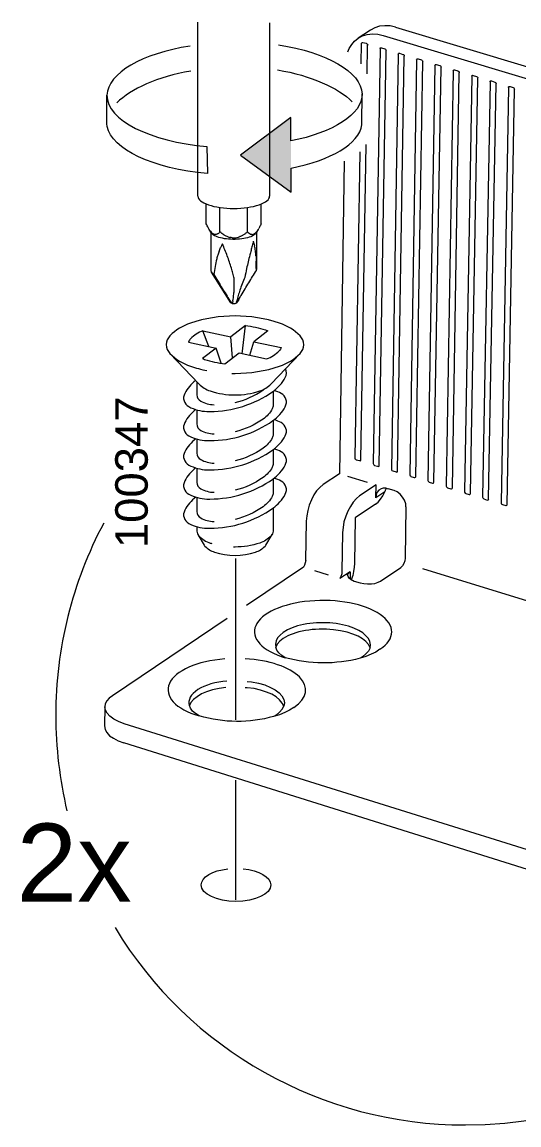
# Model space of a CAD drawing. Header units: metres. Extents: x -0.7 to 7.4, y 0 to 11.2.
# Drawn here: x 0.2776 to 0.3066, y 0.8511 to 0.9153 of the extents above; entities that cross this region are included whole.
import ezdxf

# ---------------------------------------------------------------- set-up
doc = ezdxf.new("R2010")
doc.units = ezdxf.units.M
doc.header["$MEASUREMENT"] = 0
for name, color, linetype, lineweight in [('PDF5_Geometry_Num_Penna__1', 255, 'Continuous', 18), ('PDF5_Geometry_Num_Penna__7', 7, 'Continuous', 18), ('PDF5_Solid Fills_Num_Penna__7', 7, 'Continuous', 18), ('PDF5_Text_Num_Penna__7', 7, 'Continuous', 18)]:
    doc.layers.add(name, color=color, linetype=linetype, lineweight=lineweight)
doc.styles.add('GENERATED_STYLE_1', font='Arial.ttf')

msp = doc.modelspace()

# ---------------------------------------------------------------- hatches: boundary and pattern name
at = {"layer": 'PDF5_Geometry_Num_Penna__7', "linetype": 'Continuous', "lineweight": 18}
for points in [[(0.2974183121073715, 0.9093488370964674), (0.297422192662927, 0.9094285648742453), (0.2974419482184826, 0.911146592652023)], [(0.2932918704198879, 0.909776756540912), (0.2903645204407048, 0.9075821259631517), (0.2933028065681225, 0.9054227732075786), (0.2932989259973012, 0.9068240065089926)]]:
    msp.add_hatch(color=7, dxfattribs=at).paths.add_polyline_path(points)
at = {"layer": 'PDF5_Solid Fills_Num_Penna__7', "linetype": 'Continuous', "lineweight": 18}
msp.add_hatch(color=7, dxfattribs=at).paths.add_polyline_path([(0.282600657662927, 0.9092553157075787), (0.2825777271073714, 0.9093996018186896), (0.2825777271073714, 0.911064712929801)])

# ---------------------------------------------------------------- linework, layer by layer
at = {"layer": 'PDF5_Geometry_Num_Penna__1', "color": 255, "linetype": 'Continuous', "lineweight": 18, "flags": 128}
for points in [[(0.282600657662927, 0.9092553157075787), (0.2825777271073714, 0.9093996018186896), (0.2825777271073714, 0.911064712929801)], [(0.2974183121073715, 0.9093488370964674), (0.297422192662927, 0.9094285648742453), (0.2974419482184826, 0.911146592652023)], [(0.2932953982184826, 0.9084048037631341), (0.2932918704407048, 0.909776756540912), (0.2903645204407048, 0.9075821259853564), (0.2933028065518159, 0.9054227732075786), (0.2932989259962603, 0.9068240065409119)], [(0.2884034993295937, 0.9080795073742454), (0.2884271354407048, 0.9065103518186898)]]:
    msp.add_lwpolyline(points, dxfattribs=at)
at = {"layer": 'PDF5_Geometry_Num_Penna__1', "color": 255, "linetype": 'Continuous', "lineweight": 18}
for points in [[(0.2825777271073714, 0.911064712929801), (0.2825777271073714, 0.9096045657075786), (0.2850778632184826, 0.90838360181869), (0.2884034993295935, 0.9080795073742456)], [(0.2825777271073714, 0.911064712929801), (0.2825777271073714, 0.9096045657075786), (0.2850778632184826, 0.90838360181869), (0.2884034993295935, 0.9080795073742456)], [(0.2974419482184826, 0.911146592652023), (0.2974419482184826, 0.909943267652023), (0.2957514371073714, 0.9089039843186897), (0.2932953982184825, 0.9084048037631343)], [(0.2974419482184826, 0.911146592652023), (0.2974419482184826, 0.909943267652023), (0.2957514371073714, 0.9089039843186897), (0.2932953982184825, 0.9084048037631343)], [(0.2884271354407048, 0.9065103518186898), (0.2852697743295937, 0.906792221263134), (0.2828606548851492, 0.9078992379298009), (0.2826006576629269, 0.9092553157075788)], [(0.2884271354407048, 0.9065103518186898), (0.2852697743295937, 0.906792221263134), (0.2828606548851492, 0.9078992379298009), (0.2826006576629269, 0.9092553157075788)], [(0.2932989259962603, 0.9068240065409119), (0.2955958621073715, 0.9072864982075787), (0.2972722621073715, 0.9082298259853563), (0.2974183121073715, 0.9093488370964671)], [(0.2932989259962603, 0.9068240065409119), (0.2955958621073715, 0.9072864982075787), (0.2972722621073715, 0.9082298259853563), (0.2974183121073715, 0.9093488370964671)]]:
    msp.add_open_spline(points, degree=3, dxfattribs=at)
at = {"layer": 'PDF5_Geometry_Num_Penna__7', "color": 7, "linetype": 'Continuous', "lineweight": 18, "flags": 128}
for points in [[(0.2878752498851492, 0.9051929384853564), (0.2878752498851492, 0.9153285968186897)], [(0.2920482934962603, 0.9152812187631341), (0.2920482934962603, 0.905192832652023)], [(0.2993860007184825, 0.9150318048742454), (0.2990744979407048, 0.9151041243186896), (0.2987644062740381, 0.9151111798742453), (0.2984536090518159, 0.9150815465409119), (0.2981731507184825, 0.9150014659853564), (0.2979332618295937, 0.914856121540912)], [(0.2979331912740381, 0.914856262652023), (0.2972029412740381, 0.9143955348742452)], [(0.2973840573851493, 0.9128891032075787), (0.2974038129407048, 0.9141037170964675)], [(0.2974036718295937, 0.9141038582075786), (0.2974167246073715, 0.9141243193186898), (0.2974534134962604, 0.9141444276520231), (0.2974869273851493, 0.9141479554298009), (0.2976791912740381, 0.9140960970964674)], [(0.2976792971073715, 0.9140960970964674), (0.2977163387740381, 0.9140675220964674), (0.297753027662927, 0.9140368304298008), (0.2977586721073714, 0.9139839137631341)], [(0.2977309790518159, 0.9123099832075786), (0.2977584957184826, 0.9139839137631341)], [(0.2984797498851492, 0.9137802904298008), (0.2980726443295937, 0.8896277126520231), (0.2980969859962603, 0.8895786765409119), (0.2981121554407048, 0.8895504543186897), (0.2981491971073714, 0.8895155293186897), (0.2983396971073715, 0.889467551540912)], [(0.2984799262740381, 0.9137803609853564), (0.2984763984962603, 0.9138156387631342), (0.2985046207184825, 0.9138353943186898), (0.2985593012740381, 0.9138233998742453), (0.2987519179407048, 0.9137715415409119)], [(0.2987520943295937, 0.9137714004298009), (0.2987887832184826, 0.9137435309853564), (0.2988110082184826, 0.9137114282075786), (0.298829352662927, 0.9136772087631341)], [(0.2983398382184825, 0.8894674809853563), (0.2983938132184825, 0.8894558393186897), (0.2984262687740381, 0.889475947652023), (0.2984234465518159, 0.8895101670964674), (0.2988291409962603, 0.9136772087631341)], [(0.2995377657184826, 0.9134523834853564), (0.2991461823851492, 0.8892867529298009), (0.299149710162927, 0.8892525334853564), (0.2991715823851492, 0.8892229001520231), (0.2992216768295937, 0.8891915029298009), (0.2994202907184825, 0.8891424668186898)], [(0.2994203612740381, 0.8891422904298008), (0.2994559918295936, 0.8891285320964676), (0.2994880946073715, 0.889148640429801), (0.2994976196073714, 0.8891839182075786), (0.2998867334962604, 0.9133513126520231)], [(0.2995375893295937, 0.9134522070964676), (0.2995492309962604, 0.913489601540912), (0.2995792171073715, 0.9135093570964675), (0.2996130837740381, 0.9135128848742453), (0.2998138143295937, 0.9134440932075785)], [(0.2998138848851493, 0.9134439520964674), (0.2998593932184825, 0.9134361909853563), (0.2998830293295937, 0.9133868020964675), (0.2998865571073714, 0.9133515243186897)], [(0.3006101748851492, 0.9131277220964676), (0.3002080082184826, 0.8889617387631341), (0.3002111832184826, 0.8889299887631341), (0.3002457554407048, 0.8888992970964675), (0.3002810332184825, 0.8888661359853565), (0.3004736498851492, 0.888816041540912)], [(0.3006100337740381, 0.9131278632075784), (0.3006206171073715, 0.9131656104298007), (0.3006386087740381, 0.9131850132075786), (0.3006915254407048, 0.9131892465409118), (0.3008859059962603, 0.9131204548742453)], [(0.3008859765518159, 0.9131206312631341), (0.3009212543295937, 0.9131068729298009), (0.3009597071073715, 0.9130613645964675), (0.3009632348851493, 0.9130236173742452)], [(0.3004737204407048, 0.888816041540912), (0.3005089982184826, 0.8888026359853564), (0.3005414537740382, 0.8888227443186896), (0.3005573287740381, 0.888858727652023), (0.3009630232184826, 0.913023652652023)], [(0.3016631459962603, 0.9128026726520231), (0.3012616848851492, 0.8886331615409119), (0.3012835571073714, 0.8886063504298009), (0.3013057821073715, 0.8885738948742453), (0.3013428237740381, 0.8885410865409119), (0.3015372043295937, 0.8884747643186897)], [(0.3015372748851493, 0.8884747643186898), (0.3015813721073715, 0.8884786448742453), (0.3015990109962604, 0.8884976948742452), (0.3016187665518159, 0.8885336782075787), (0.3020357498851493, 0.9126996615409119)], [(0.3016632165518159, 0.9128028137631341), (0.3016787387740381, 0.9128405609853564), (0.3017108415518159, 0.9128603165409119), (0.3017443554407048, 0.9128634915409118), (0.3019581387740382, 0.9127964637631343)], [(0.3019581034962603, 0.9127966048742452), (0.3019937340518159, 0.9127828465409119), (0.3020159590518159, 0.9127510965409119), (0.3020357146073714, 0.9126999437631341)], [(0.302741587662927, 0.9124979784853563), (0.3023376571073715, 0.8883101229298007), (0.3023411848851492, 0.8882766090409119), (0.3023591765518159, 0.8882438007075786), (0.3024156209962603, 0.888213109040912), (0.3026092959962604, 0.8881503145964674)], [(0.3027415171073715, 0.9124979432075785), (0.3027531587740381, 0.9125335737631343), (0.3027863198851492, 0.912551212652023), (0.3028166587740381, 0.9125399237631341), (0.3030156254407048, 0.9124884182075785)], [(0.3030157312740381, 0.9124884534853563), (0.3030654729407048, 0.9124588201520232), (0.303087345162927, 0.912428834040912), (0.3030929896073715, 0.9123766229298008)], [(0.3026093665518159, 0.8881502793186896), (0.3026428804407048, 0.8881534543186898), (0.3026753359962603, 0.8881714459853565), (0.3026912109962603, 0.8882070765409118), (0.3030930248851492, 0.912376587652023)], [(0.3038141732184825, 0.9121715532075785), (0.303391192662927, 0.8879840504298008), (0.303394367662927, 0.8879501837631341), (0.303432467662927, 0.8879050282075786), (0.3034684509962604, 0.8878870365409118), (0.3036688287740381, 0.8878228309853563)], [(0.3036688993295937, 0.887822584040912), (0.3037006493295937, 0.8878257590409119), (0.3037331048851492, 0.8878462201520231), (0.3037440409962603, 0.8878814979298008), (0.3041673743295937, 0.9120714701520231)], [(0.3038143143295937, 0.9121716590409119), (0.3038252504407048, 0.9122072895964675), (0.3038577059962603, 0.9122277507075787), (0.3038975698851492, 0.9122143451520232), (0.3040901865518159, 0.912162134040912)], [(0.3040902571073715, 0.9121622045964676), (0.3041272987740382, 0.9121318657075788), (0.3041646932184826, 0.912101174040912), (0.3041675154407048, 0.9120715407075787)], [(0.3048886284962603, 0.9118482676520232), (0.304452595162927, 0.8876597065409119), (0.3044705868295937, 0.8876268982075786), (0.3044942229407048, 0.8875799787631342), (0.3045302062740381, 0.8875619870964675), (0.3047221173851492, 0.8874970759853564)], [(0.3048884873851492, 0.9118483382075786), (0.3048980123851492, 0.9118832632075787), (0.3049152984962604, 0.9119019604298009), (0.3049685679407048, 0.9119072520964675), (0.3051625957184825, 0.911838107652023)], [(0.3051627368295937, 0.9118381782075786), (0.3051994257184826, 0.9118078393186898), (0.3052364673851492, 0.911777147652023), (0.305239995162927, 0.9117432809853564)], [(0.3047219409962603, 0.8874968643186897), (0.304774857662927, 0.8875021559853563), (0.3048051965518159, 0.8875222643186897), (0.3048016687740381, 0.8875557782075786), (0.3052398187740381, 0.9117432809853563)], [(0.3059625193295937, 0.9115244882075785), (0.3055250748851492, 0.8873331048742452), (0.3055300137740382, 0.8872823048742453), (0.3055670554407048, 0.8872516132075786), (0.3056023332184826, 0.8872357382075786), (0.3057963609962603, 0.8871736493186897)], [(0.3057963962740382, 0.8871734376520231), (0.3058263823851493, 0.8871766126520232), (0.3058665990518159, 0.8871974265409119), (0.3058800046073715, 0.8872154182075787), (0.306312510162927, 0.9114191487631342)], [(0.3059626957184826, 0.9115243470964675), (0.3059598734962604, 0.9115578609853564), (0.305987390162927, 0.9115783220964674), (0.306044540162927, 0.9115836137631341), (0.3062368040518159, 0.9115141165409121)], [(0.3062369098851492, 0.9115141870964675), (0.3062704237740381, 0.9115004287631342), (0.3062961765518159, 0.9114517454298009), (0.3063124043295937, 0.9114189370964676)], [(0.282600657662927, 0.9092553157075787), (0.2825777271073714, 0.9093996018186896), (0.2825777271073714, 0.911064712929801)], [(0.2974183121073715, 0.9093488370964674), (0.297422192662927, 0.9094285648742453), (0.2974419482184826, 0.911146592652023)], [(0.2932953982184826, 0.9084048037631341), (0.2932918704407048, 0.909776756540912), (0.2903645204407048, 0.9075821259853564), (0.2933028065518159, 0.9054227732075786), (0.2932989259962603, 0.9068240065409119)], [(0.2884034993295937, 0.9080795073742454), (0.2884271354407048, 0.9065103518186898)], [(0.2972866554407048, 0.8897935887631341), (0.2973219332184825, 0.8897794776520229), (0.2973540359962604, 0.8897995859853564), (0.2973699109962603, 0.8898355693186897), (0.2976648332184826, 0.9081902443186897)], [(0.2973010134962604, 0.9077690276520232), (0.2970131468295937, 0.8899548082075786), (0.2970177329407048, 0.8899068304298009), (0.2970593607184825, 0.8898761387631341), (0.2970964023851492, 0.8898436832075787), (0.2972865496073714, 0.8897935887631343)], [(0.2963987490518159, 0.9072327701520231), (0.2961119407184826, 0.8890301423742454)], [(0.2883623654407048, 0.9035845893186897), (0.2883623654407048, 0.9047325282075787)], [(0.2891613012740381, 0.9031095387631342), (0.2891613012740381, 0.9045347609853562)], [(0.2915580382184826, 0.9035845893186897), (0.2915580382184826, 0.9047325282075787)], [(0.2886710459962603, 0.9030319982075785), (0.2885373432184826, 0.9032447232075785)], [(0.2886434940518159, 0.9008514787631343), (0.2886434940518159, 0.9009305009853564), (0.2886434940518159, 0.903080681540912)], [(0.291208082662927, 0.9029829620964674), (0.291160457662927, 0.9029416870964675), (0.2911022493295937, 0.9029025287631341), (0.2910320465518159, 0.9028651343186898), (0.290950907662927, 0.9028305620964674), (0.290862007662927, 0.902799517652023), (0.2907625243295937, 0.9027705898742453), (0.2906563382184825, 0.9027444843186897), (0.2905430965518159, 0.9027243759853563), (0.2904249159962604, 0.9027067370964674), (0.2903014437740381, 0.902692978763134), (0.2901758548851492, 0.9026831009853563), (0.2900456798851492, 0.9026774565409119), (0.2899172687740381, 0.9026774565409119), (0.2897885048851492, 0.9026813370964675), (0.2896622104407048, 0.9026890982075787), (0.2895369743295937, 0.9027000343186897), (0.2894163243295937, 0.9027162620964674), (0.2893020243295937, 0.9027377815409118), (0.289191957662927, 0.9027617704298008), (0.2890910632184825, 0.9027892870964676), (0.2889986354407048, 0.9028199787631341), (0.2889150271073714, 0.9028538454298008), (0.2888409437740381, 0.902888417652023), (0.2887770909962603, 0.902928281540912), (0.2887262909962603, 0.9029695565409119), (0.2886878382184826, 0.9030125954298008), (0.2886709048851492, 0.9030319982075785)], [(0.2913809790518159, 0.9032447584853563), (0.2912497457184826, 0.9030320334853563)], [(0.2912783207184826, 0.9030807520964677), (0.2912783207184826, 0.9009305715409119)], [(0.2897886459962604, 0.8989865895964675), (0.2886710459962603, 0.9007631784853564)], [(0.2902313468295937, 0.8991426584853565), (0.2901318634962604, 0.8989867307075786)], [(0.2881539443295937, 0.897359331540912), (0.2897947137740381, 0.8970065537631342)], [(0.2906444143295937, 0.8976540420964676), (0.2897949254407048, 0.8970066948742453)], [(0.2898992418295937, 0.8957783579298009), (0.2897948196073715, 0.8970063773742454)], [(0.2909027887740381, 0.8959268420964674), (0.2911327998851492, 0.8967191809853564)], [(0.2892395121073714, 0.8954605404298008), (0.2889343593295937, 0.8963498932075786)], [(0.2961117643295937, 0.8890301070964676), (0.2951631448851492, 0.8883954598742453)], [(0.2977499232184825, 0.8885302209853563), (0.2966076287740381, 0.8888787654298009)], [(0.2951630037740381, 0.8883955304298009), (0.2949714454407048, 0.888238191540912), (0.2947841204407048, 0.8880304054298009), (0.2946211371073715, 0.887795102652023), (0.2944800259962604, 0.8875065304298009), (0.2943576121073714, 0.8872066693186897), (0.2942658898851492, 0.8868891693186897), (0.294209092662927, 0.8865734332075786), (0.2941854565518159, 0.8862640470964676)], [(0.2982456818295937, 0.8883789851520231), (0.297278365162927, 0.8877422212631342)], [(0.2988443457184826, 0.8881829112631341), (0.2986693679407048, 0.8881829112631341), (0.2985423679407048, 0.8881536307075787), (0.2984097234962603, 0.8880703751520231), (0.2983003623851492, 0.8879402001520231), (0.2982477984962603, 0.8877966195964676), (0.2982298068295937, 0.8876265807075786), (0.2982456818295937, 0.8883790557075786)], [(0.2987569273851493, 0.8879841562631342), (0.2987728023851492, 0.8880204923742452), (0.2987886773851492, 0.888057534040912), (0.2987996134962604, 0.8880928118186898), (0.298817605162927, 0.8881093923742452), (0.2988292468295937, 0.8881450229298008), (0.2988444162740381, 0.8881827701520231), (0.2988934523851492, 0.8881679534853565), (0.2989474273851492, 0.888155959040912)], [(0.2999895682184825, 0.8870952973742454), (0.2999722821073715, 0.8872769779298009), (0.2998978459962603, 0.8874960529298007), (0.2997937765518159, 0.8876738529298008), (0.2996445515518159, 0.8878491834853564), (0.2994798043295937, 0.8879677168186897), (0.2992984765518159, 0.8880530890409118), (0.298947462662927, 0.8881561001520231)], [(0.2972782946073714, 0.8877423270964676), (0.2971050807184825, 0.8875892215409119), (0.2969181084962604, 0.8873814354298009), (0.2967565362740381, 0.8871270826520231), (0.2966076640518159, 0.8868568548742453), (0.2964831334962604, 0.8865527604298007), (0.2963790640518159, 0.8862373770964674), (0.296323325162927, 0.8859040020964676), (0.296297925162927, 0.885612960429801), (0.2962619418295936, 0.8833333104298009)], [(0.2982112154407048, 0.8872662182075784), (0.2983731404407048, 0.8873822820964675), (0.298512487662927, 0.8875505570964675), (0.2986447793295937, 0.8877534043186897), (0.298756962662927, 0.8879841209853564)], [(0.2987569273851492, 0.8879841915409119), (0.2982298773851492, 0.8876264748742452)], [(0.2982111448851492, 0.8872660770964674), (0.2970247532184826, 0.8864680937631342), (0.2969866532184826, 0.8838141465409118), (0.2969736004407048, 0.8835911909853564), (0.2969309143295937, 0.8833463632075786), (0.2968861115518159, 0.8831032993186898), (0.2968028559962603, 0.8828556493186897), (0.2966726809962603, 0.8829456076520231), (0.2966190587740381, 0.8830429743186897), (0.2965873087740381, 0.8831445743186898), (0.2966455171073714, 0.8832334743186898), (0.2967428837740381, 0.8833273132075786), (0.2961470421073714, 0.8829318493186897)], [(0.299989497662927, 0.8870950857075787), (0.2999489282184826, 0.8841148190409119), (0.2999171782184826, 0.8839581857075787), (0.2998600282184826, 0.8837973190409121), (0.2997905309962604, 0.8836713773742454), (0.2996928115518159, 0.883578244040912)], [(0.294185280162927, 0.8862640470964676), (0.2941492968295937, 0.8839861609853563)], [(0.2900900946073715, 0.8747059182075786), (0.2900900946073715, 0.8841049765409119)], [(0.294015100162927, 0.8835832534853564), (0.2907049862740381, 0.8813561673742453)], [(0.2941494379407048, 0.8839861257075785), (0.2941286240518159, 0.8838457201520231), (0.294088760162927, 0.8837053145964674), (0.2940150296073715, 0.8835832534853564)], [(0.2973232384962603, 0.8826837054298008), (0.2975260857184825, 0.8826371387631342), (0.2977536273851492, 0.8826226748742452), (0.2979727023851492, 0.882626202652023), (0.2981780190518159, 0.8826459582075785), (0.2983611107184825, 0.8827168665409119), (0.298506455162927, 0.8827800137631341), (0.2996928468295937, 0.8835783498742453)], [(0.2954823734962603, 0.8831350493186898), (0.2946798040518159, 0.8833802298742452)], [(0.2962619771073715, 0.8833334868186897), (0.296262682662927, 0.8831969618186898), (0.2962037687740381, 0.8830540868186899), (0.2961469715518159, 0.8829316729298008)], [(0.2967429190518159, 0.8833274543186899), (0.2967305718295937, 0.8829002404298008)], [(0.3093488684962604, 0.880909656540912), (0.3009714546073714, 0.8834951648742453)], [(0.2968028912740381, 0.8828555787631343), (0.2968787384962603, 0.8828270037631342), (0.296963405162927, 0.8827839648742453), (0.2973232384962604, 0.8826834232075785)], [(0.2895778259962603, 0.8805977304298008), (0.2829004482184826, 0.8761058109853564), (0.2827053621073715, 0.8759650526520231), (0.2825695426629271, 0.8758003054298008), (0.2824848759962604, 0.8756387332075786), (0.2824485398851492, 0.8754605804298009), (0.2824333704407048, 0.8743500359853564), (0.2824718232184826, 0.8741461304298007), (0.2825720121073714, 0.8739700943186898), (0.2827289982184826, 0.8737778304298008), (0.282963242662927, 0.8736282526520229), (0.2832373509962604, 0.8734836137631341), (0.2835689621073715, 0.8733636693186897)], [(0.2928423962740381, 0.8794320820964675), (0.2926526018295937, 0.8792747432075787), (0.2924938518295937, 0.8791082320964675), (0.2924102434962603, 0.8789300793186897)], [(0.2979039107184825, 0.878890674040912), (0.297801605162927, 0.878709699040912), (0.2976615523851492, 0.8785453045964675), (0.2974608218295937, 0.8783720907075786)], [(0.2974608923851492, 0.878372196540912), (0.2973899840518159, 0.8783291576520231), (0.2973130784962603, 0.8782875298742453)], [(0.289507870162927, 0.8765798737631342), (0.2891201673851492, 0.8765258987631342), (0.2887317590518159, 0.876441937652023), (0.2883832146073714, 0.8763378682075785), (0.288088645162927, 0.8762076932075786), (0.2878286479407048, 0.8760457682075785)], [(0.292426330162927, 0.8749777687631343), (0.2926355273851492, 0.8751538048742453), (0.2927879273851492, 0.8753217270964675), (0.292877180162927, 0.875505171540912), (0.2927879273851492, 0.8756808548742454), (0.2926348218295937, 0.8758724132075787), (0.2924330329407048, 0.8760431576520232), (0.2921783273851493, 0.8761874437631342), (0.2918717634962603, 0.876311621540912), (0.2915207496073715, 0.8764336826520229), (0.291149980162927, 0.8765183493186898), (0.290753105162927, 0.8765652687631342), (0.290632455162927, 0.8765740882075788)], [(0.2907477782184826, 0.8769393895964674), (0.2909908421073715, 0.8769118729298008), (0.2913954782184826, 0.8768314395964675), (0.2917634254407048, 0.876731956263134), (0.2921052671073714, 0.8765922562631342), (0.2923730254407048, 0.8764472645964675), (0.292610797662927, 0.876279695152023), (0.2927677837740381, 0.8760923701520231), (0.2928739698851492, 0.8758955201520231), (0.2929085421073714, 0.8756916145964675), (0.2928771448851493, 0.8755053479298008)], [(0.2878287184962603, 0.8760458740409119), (0.2876216379407048, 0.8758874768186898), (0.2874674740518159, 0.8757213184853564), (0.2873838657184826, 0.8755428129298009)], [(0.2835840257184826, 0.8744764715409119), (0.2832457118295937, 0.8746002965409121), (0.2829783062740381, 0.8747407020964675), (0.2827532340518159, 0.8749093298742454), (0.2825849590518159, 0.875082896540912), (0.2824872396073714, 0.8752592854298009), (0.2824484340518159, 0.8754607215409119)], [(0.2924262243295936, 0.8749779098742453), (0.2923655465518159, 0.8749419265409119), (0.2922822909962604, 0.8748999459853565)], [(0.311404892662927, 0.8657693515409121), (0.2835841315518159, 0.874476612652023)], [(0.3113935332184826, 0.864637287652023), (0.2835688915518159, 0.8733635987631343)], [(0.2900900946073715, 0.8642199162631342), (0.2900900946073715, 0.871190805152023)]]:
    msp.add_lwpolyline(points, dxfattribs=at)
for points in [[(0.2993859654407048, 0.915031699040912), (0.3273444509962603, 0.9066275445964674, -0.3189344242172385)], [(0.2966085459962604, 0.9135972693186898), (0.2966780432184826, 0.913795177652023), (0.2968318543295937, 0.9140146054298008), (0.2969997765518159, 0.9142227443186898), (0.2972028354407047, 0.9143956407075786), (0.2974642437740381, 0.9145187601520232), (0.2977316493295937, 0.914598135152023), (0.2980346854407048, 0.9146439962631342), (0.2983419548851492, 0.9146196545964675), (0.2986578321073715, 0.9145526620964675), (0.3266249959962603, 0.9061487898742452, -0.3177220463762239)], [(0.290470918218482, 0.9029091609853572, 0.02746189921324201), (0.2906190848851494, 0.9030051165409116, 0.01485821849623921), (0.290759137662927, 0.9031095387631342), (0.290759137662927, 0.9045329970964675)], [(0.2893847154407049, 0.9029497304298011, 0.03129629641819531), (0.2895522848851491, 0.9028580082075784, 0.04076198514566787), (0.289730437662927, 0.9027927443186897)], [(0.2898761348851492, 0.9027648748742452, 0.02830188679416044), (0.2900257126629269, 0.9027648748742462, 0.03890661359305182), (0.2901692932184828, 0.9027870998742444, 0.03723645519249055), (0.2903100515518158, 0.9028336665409119)], [(0.2910369854407048, 0.9029608782075765, 0.09863438787727392), (0.2911071882184834, 0.9029746365409094, 0.06900785232622815), (0.2911795076629271, 0.903012383763134, 0.03203017491590035), (0.2912497104407048, 0.9030702393186897)], [(0.2899093665518159, 0.8991061459853563, -0.0004115471805969744), (0.2899400582184826, 0.8992744209853566, 0.005717035415621319), (0.2899742776629269, 0.899559112652023, 0.006749535232646625), (0.28999121099626, 0.8998441570964676, 0.01226257961456096), (0.2899943859962604, 0.9001246154298008, 0.01046002088299741), (0.2899774173851492, 0.9004079665409119, 0.007653190667798167), (0.2899072146073715, 0.9007042998742453, 0.004554070294650481), (0.2898264284962603, 0.9009988693186898, 0.00858050068704525), (0.2897135396073714, 0.9013558804298009, 0.0101557308758325), (0.2895868923851493, 0.9017107748742453, 0.007988765464437261), (0.2894496618295936, 0.9020617887631343, 0.0009420404226104234), (0.2893023418295935, 0.9024106859853566, 0.01606739811214109), (0.2891989779407048, 0.9021972554298009)], [(0.291102214051816, 0.9025745159853563, -0.001389787558798924), (0.2910351862740381, 0.9023060520964673, 0.001843253539891946), (0.2909678057184826, 0.9020347659853561, 0.0009281300960198994), (0.2908997196073715, 0.9017670076520229, 0.002536829977598047), (0.2908002362740382, 0.9013750715409119, 0.005821116757056345), (0.2907113362740382, 0.9009817243186897, 0.00480823330047942), (0.290605150162927, 0.9004645520964674, 0.00770151760972892), (0.2904469293295937, 0.9000875032075787, 0.01253677984749111), (0.2903171071073715, 0.8997128532075785, 0.01333651431569913), (0.290225737662927, 0.8994048782075786, 0.008654584918709542), (0.2901491848851492, 0.8991060754298009)], [(0.2912546493295936, 0.9017126798742454, 0.01534637367069852), (0.2912257215518153, 0.9020139520964676, 0.02126319904277002), (0.2911756271073714, 0.9023018187631342)], [(0.2891100779407049, 0.9019817082075786, 0.01048697090279515), (0.2890345834962607, 0.9017643970964674, 0.0142313869531062), (0.2889732001629268, 0.9015428526520229, 0.02149828478428635), (0.2888768918295938, 0.9010948248742453, 0.01407992859605695), (0.288811275162927, 0.900639741540912, 0.00540813820048506), (0.2890465073851492, 0.9002310837631342, 0.002135407144850091), (0.2892966268295936, 0.8998158643186898, 0.003494007564381249), (0.2895139379407048, 0.8994669670964675, 0.01124967254647353), (0.2897443018295937, 0.8991173643186897)], [(0.290260204051816, 0.8991921532075784, 0.00517768779289448), (0.2903956707184826, 0.8994172254298007, -0.001986341317997857), (0.2906189790518158, 0.8997894059853565, -0.003941995529133963), (0.2908384068295939, 0.9001538254298013, -0.0003552083517840002), (0.2910578346073717, 0.9005133059853568, -0.0002017484240676888), (0.2912782854407048, 0.900865307652023, -0.002925833234915645), (0.2912772271073715, 0.9011365937631342, 0.006218414045975279), (0.2912712298851493, 0.901400471540912)], [(0.2898726071073724, 0.8989473254298053, 0.1593513409148946), (0.2901124959962603, 0.8989699032075786, -0.007154307418948726), (0.2901318987740379, 0.8990351670964676)], [(0.2898430796073714, 0.8948726362631342, 0.00413781681770984), (0.2900356962740381, 0.8948701668186898, 0.08064212416978277), (0.2926307296073715, 0.8952913834853563, 0.116377210893181), (0.2938207548851487, 0.8960267487631347, 0.4141949491641537), (0.2938210293716552, 0.8970601683758512, 0.1163772108934681), (0.2926308707184825, 0.8977999509853564, 0.1623227438396762), (0.2874426762237212, 0.8978002280599151, 0.1164022026813993), (0.2862505671073715, 0.8970647620964675, 0.4146661469168321), (0.2862509517357361, 0.8960271809168147, 0.1163027320861191), (0.2874400984962601, 0.8952915598742445, 0.03009137761135043), (0.2884003948851492, 0.895034737652023)], [(0.2885153298851492, 0.8964398162631343), (0.2881539443295936, 0.897359331540912, 0.1016378032461529), (0.2874556207184826, 0.8968992387631343, 0.1194826848405449), (0.2873319368295937, 0.8966944159853565), (0.2889342534962603, 0.8963498932075786), (0.2881343298851493, 0.8957399404298008, 0.0166744327785122), (0.2882666215518159, 0.895690869040912, 0.05374320002076095), (0.2894489562740381, 0.8954346465409119), (0.2902719868295937, 0.8960622382075787), (0.2918785368295936, 0.8957168687631342, 0.1068005926672901), (0.2926153837740383, 0.8961920604298007)], [(0.2904618165518159, 0.8960215982075785), (0.2906445554407048, 0.8976539009853564, -0.05380321962566429), (0.2918043829407048, 0.8974003243186898, -0.02266951009269329), (0.2919528671073714, 0.8973443384853564), (0.2911329409962604, 0.8967190398742453), (0.2927313771073715, 0.8963747287631342, -0.1112981514699473), (0.2926153484962603, 0.8961917782075787)], [(0.2862377965518159, 0.8960394840409118), (0.2879279548851492, 0.894264659040912, 0.1168196217633901), (0.2885952340518155, 0.8938498982075777, 0.1626803198900736), (0.2914750825792606, 0.8938497923742461, 0.1173960018979043), (0.2921398746073715, 0.8942614840409119), (0.2938332079407048, 0.8960394840409118)], [(0.2877439812740381, 0.894458016540912, 0.105161750841293), (0.2871111332184826, 0.8937094220964676, 0.4136684570828932), (0.2873433315518159, 0.892938920152023, 0.1164549404450315), (0.2883906229407048, 0.892659520152023, 0.005790448403983116), (0.2885733618295936, 0.8926570507075785, 0.1547608147858728), (0.2922422507184826, 0.8938213584853565, 0.1160543754683053), (0.2929601887740381, 0.8946333823742453, 0.2347822101348942), (0.292974984749773, 0.8951422897831728)], [(0.2877546704407048, 0.8927656357075785, 0.1072732984245731), (0.2871111332184826, 0.8920087509853563, 0.414413271282105), (0.2873433315518159, 0.8912390957075785, 0.1164549404446519), (0.2883906229407048, 0.8909598720964675, 0.007237656021978479), (0.2885733618295936, 0.8909570498742452, 0.154948766809505), (0.2922422507184826, 0.8921219220964675, 0.1164345035386524), (0.2929601887740382, 0.8929332404298007, 0.4135732234616607), (0.2927267886821137, 0.8937053077439724, 0.04840487938775258), (0.2923162987740381, 0.8938760743186895)], [(0.2878156304407048, 0.894382769040912), (0.2878156304407048, 0.8936288829298008, 0.2768392543706035), (0.2880382332184827, 0.893257125707579, 0.1167173065489734), (0.2888150146073714, 0.8930500098742439)], [(0.2922553387740381, 0.8938310245964675), (0.2922553387740381, 0.8930136384853563, -0.1236480124447291), (0.2922053854407048, 0.8928142132075786, -0.1169231680843706), (0.2916724440518159, 0.8922118098742453, -0.09611365276099884), (0.2900356609962603, 0.8914745748742452)], [(0.2878156304407048, 0.8927478909853565), (0.2878156304407048, 0.8919287409853565, 0.2768392543654749), (0.2880382332184817, 0.8915569837631325, 0.1167039464719844), (0.2888150146073715, 0.8913500090409123)], [(0.2877546704407048, 0.8910661640409119, 0.1064396754447325), (0.2871111332184825, 0.890308926540912, 0.4137279799420019), (0.2873433315518159, 0.8895389537631341, 0.116464696146645), (0.2883906229407048, 0.8892595537631343, 0.005790448404639281), (0.2885733618295936, 0.8892570843186898, 0.1548263335171582), (0.2922422507184826, 0.8904213920964675, 0.1162160387771675), (0.2929601887740381, 0.8912335923742454, 0.4130676304141083), (0.2927276570879164, 0.8920051922608064, 0.04732701416352341), (0.2923162987740379, 0.8921762498742447)], [(0.2922553387740381, 0.8921312001520232), (0.2922553387740381, 0.8913134612631342, -0.1238544967916701), (0.2922053854407048, 0.8911143887631341, -0.1167052225898647), (0.2916724440518159, 0.8905118443186897, -0.09570280830531934), (0.2900356609962603, 0.8897740801520232)], [(0.2878156304407048, 0.8910484193186897), (0.2878156304407048, 0.890228916540912, 0.276019823974765), (0.2880382332184828, 0.8898568065409123, 0.1160811474164284), (0.2888150146073715, 0.8896500434853555)], [(0.2877546704407049, 0.8893663395964674, 0.1065547250940079), (0.2871111332184826, 0.8886089609853564, 0.4141449164866816), (0.2873433315518159, 0.8878391293186898, 0.1164549404453327), (0.2883906229407048, 0.8875597293186899, 0.00723765602217722), (0.2885733618295936, 0.8875569070964675, 0.1548832549118606), (0.2922422507184825, 0.8887219557075787, 0.1163010006482633), (0.2929601887740381, 0.889533097652023, 0.413303694620314), (0.2927254316269334, 0.8903079619683456, 0.04784325669412407), (0.2923162987740384, 0.8904764607075796)], [(0.2922553387740381, 0.8904314109853564), (0.2922553387740381, 0.8896136720964675, -0.1233341651073065), (0.2922053854407048, 0.8894142468186896, -0.1162693736808213), (0.2916724440518159, 0.8888117023742453, -0.09598703313283176), (0.2900356609962603, 0.8880746084853565)], [(0.2878156304407048, 0.8893479245964675), (0.2878156304407048, 0.8885287745964676, 0.2768392543466839), (0.2880382332184837, 0.8881570173742472, 0.1163859369240322), (0.2888150146073715, 0.8879498662631357)], [(0.2877546704407048, 0.8876661976520231, 0.1065834628528314), (0.2871111332184825, 0.886908960152023, 0.4141148761827819), (0.2873433315518159, 0.8861388109853563, 0.1164744307520066), (0.2883906229407048, 0.8858601165409119, 0.00868463722104792), (0.2885733618295936, 0.885856941540912, 0.1547565241821514), (0.2922422507184826, 0.8870214609853564, 0.116244356275033), (0.2929601534962609, 0.8878332026520229, 0.4135782180133806), (0.2927272992293246, 0.8886044768807458, 0.0478737150446114), (0.2923162987740382, 0.8887759307075788)], [(0.2922553387740381, 0.8887309162631343), (0.2922553387740381, 0.8879138829298009, -0.1231293523983508), (0.2922053854407048, 0.8877140695964675, -0.116089488551409), (0.2916724440518159, 0.8871118779298008, -0.09584490130370685), (0.2900356609962603, 0.8863744665409118)], [(0.2878156304407048, 0.8876477473742453), (0.2878156304407048, 0.8868285973742454, 0.2765257061054986), (0.2880382332184819, 0.8864566990409107, 0.1167173065491994), (0.2888150146073715, 0.8862500770964671)], [(0.2922553387740381, 0.8870310918186898), (0.2922553387740381, 0.885692300152023, -0.1994859649168799), (0.292136135162927, 0.885404327652023, -0.1160778393388618), (0.291476052662927, 0.8849960579298007, -0.08024040182830429), (0.2900361548851492, 0.8847628365409119, -0.00286187663008998), (0.2899423159962604, 0.8847635420964676)], [(0.2823927304407048, 0.8861542979298008, 0.1233840107133682), (0.279604727662927, 0.8749567784853562, 0.05870691917771759), (0.2802552498851492, 0.8694022923742453)], [(0.2878156304407048, 0.8859483109853563), (0.2878156304407048, 0.8856921943186896, 0.1990266824896398), (0.2879348693295971, 0.8854044687631376, 0.1162120957664544), (0.2885952340518163, 0.8849961637631355, 0.001665699736805104), (0.2886929887740381, 0.8849646607075785)], [(0.2878731684962603, 0.885483737929801), (0.2882375879407048, 0.8848720212631341, 0.05950663835327254), (0.2882891640518239, 0.8848062634853644, 0.1165122357144553), (0.2888379098851495, 0.8844670323742458, 0.1622834151210034), (0.2912342268928656, 0.8844672062360702, 0.1168609659975161), (0.2917820873851492, 0.8848064398742455, 0.06342121319242175), (0.2918337340518159, 0.8848720212631341), (0.2921981534962603, 0.885483737929801)], [(0.2984723415518159, 0.8788083357075787), (0.2982366859962604, 0.8786474690409118), (0.2979544637740381, 0.8785179995964675), (0.2976468415518159, 0.8783895884853563), (0.2973131137740381, 0.8782876357075785, -0.1312232363000709), (0.292962270162927, 0.8783150112631342), (0.2927618923851492, 0.8784490668186897), (0.2925950284962603, 0.8786081695964675), (0.292479670162927, 0.8787658612631342), (0.2924105257184826, 0.8789299029298008)], [(0.2934673068295937, 0.8754235387631341), (0.2932076623851492, 0.875261613763134), (0.2929279096073714, 0.875130027652023), (0.2926315762740381, 0.8749977359853562), (0.2922823262740381, 0.8749000165409119, -0.1412218780956152), (0.2879565298851492, 0.8749296851520232), (0.2877353382184825, 0.8750619768186899), (0.2875688271073715, 0.8752143768186899), (0.2874446493295937, 0.8753755962631342), (0.2873839715518159, 0.8755428129298009)], [(0.2830514371073715, 0.8626026065409121, 0.2625030713214129), (0.3034455204407048, 0.8511165148742453, 0.3884530656720274), (0.327194167662927, 0.8728469204298009)]]:
    msp.add_lwpolyline(points, format="xyb", dxfattribs=at)
at = {"layer": 'PDF5_Geometry_Num_Penna__7', "color": 7, "linetype": 'Continuous', "lineweight": 18}
for centre, radius, start, end in [((0.2894478100057813, 0.9037966333055987), 0.001062795932412097, 213.1557652696255, 221.1310022825171), ((0.2887280296870102, 0.903495742234995), 0.0005782469957457681, 299.984209631885, 308.8937689815093), ((0.2910061564427639, 0.9031396512201554), 0.0001745800098557071, 240.5101291219601, 260.2729883286148), ((0.2901219499851647, 0.9040412839141599), 0.001490841768915507, 323.33383578275, 330.4909433166686), ((0.2889458736866112, 0.8977791564186877), 0.004732301064668265, 283.3139679056428, 305.1825912919005)]:
    msp.add_arc(centre, radius, start, end, dxfattribs=at)
for centre, major_axis, ratio, start_param, end_param in [((0.2897846612084435, 0.9051353519681229), (-0.001909484519548532, 5.442548285217209e-05), 0.3421895725747668, 6.278618055831033, 7.95669864069217), ((0.2900817213220359, 0.9051535407491675), (0.001966595080907685, 3.625228776060752e-05), 0.3420285515845496, 4.645154404600408, 6.287860559942454), ((0.2951633040027349, 0.8798315115938126), (-0.003996252349329821, 4.830282221423693e-06), 0.4552872707166382, 2.546923544265589, 7.271240705981926), ((0.2951576919532992, 0.8790681848349969), (-0.0027674206976252, 2.221217643993959e-05), 0.4667510639756581, 3.021030868255576, 6.407595418448557), ((0.2951472477913472, 0.87871714403097), (-0.002784243674053666, 5.795028209076296e-06), 0.4554084556396701, 3.283448475123656, 5.688629978510732), ((0.2900497540276801, 0.8764687842094864), (0.003914849189776247, 2.489153633689066e-05), 0.4620489091535704, 1.722160763995034, 4.145316339212363), ((0.2899772183156301, 0.8764185141859067), (0.004169346575494005, 3.523728514776003e-05), 0.4465466792209511, 5.700541222592885, 7.693179164285509), ((0.2894769027827277, 0.875885809147958), (0.002123204191255723, 0.0002122759820004649), 0.4935306318209411, 1.480445567258431, 3.268371992034115)]:
    msp.add_ellipse(centre, major_axis=major_axis, ratio=ratio, start_param=start_param, end_param=end_param, dxfattribs=at)
for points in [[(0.2874184379407048, 0.9139302209853563), (0.2846364323851492, 0.9134948932075786), (0.2826418268295936, 0.9123794098742452), (0.282577621274038, 0.9110646070964671)], [(0.2925712512740381, 0.9139979190409119), (0.2953673679407048, 0.9135657662631343), (0.2973760846073716, 0.9124474607075787), (0.2974399373851493, 0.9111280718186898)], [(0.2874642284962604, 0.9124757182075787), (0.2855257146073714, 0.9121370515409118), (0.2839639673851491, 0.9114367876520231), (0.2831621034962602, 0.9106225765409122)], [(0.2925192165518158, 0.9125447920964675), (0.294473252662927, 0.9122082420964676), (0.2960494637740381, 0.9115051559853564), (0.2968552082184825, 0.9106856532075785)], [(0.2825777271073714, 0.911064712929801), (0.2825777271073714, 0.9096045657075786), (0.2850778632184826, 0.90838360181869), (0.2884034993295935, 0.9080795073742456)], [(0.2974419482184826, 0.911146592652023), (0.2974419482184826, 0.909943267652023), (0.2957514371073714, 0.9089039843186897), (0.2932953982184825, 0.9084048037631343)], [(0.2884271354407048, 0.9065103518186898), (0.2852697743295937, 0.906792221263134), (0.2828606548851492, 0.9078992379298009), (0.2826006576629269, 0.9092553157075788)], [(0.2932989259962603, 0.9068240065409119), (0.2955958621073715, 0.9072864982075787), (0.2972722621073715, 0.9082298259853563), (0.2974183121073715, 0.9093488370964671)], [(0.288474090162927, 0.9033568359853563), (0.2884345790518159, 0.9034288026520231), (0.2883989484962604, 0.9035057082075786), (0.2883622596073714, 0.9035847304298008)], [(0.2915135882184826, 0.9034847532075785), (0.2914821909962603, 0.9034240754298007), (0.2914518521073714, 0.9033637504298009), (0.2914193965518159, 0.9033069532075787)], [(0.2915580382184826, 0.9035845893186897), (0.2915442798851492, 0.9035503698742453), (0.2915273465518159, 0.903517561540912), (0.2915135882184825, 0.9034847532075785)], [(0.2885580512740381, 0.9032153720964674), (0.2885266540518159, 0.9032584109853563), (0.2884998429407047, 0.9033070943186895), (0.2884740901629269, 0.9033568359853563)], [(0.288718565162927, 0.9030276943186898), (0.2886959873851492, 0.9030456859853565), (0.2886709401629271, 0.9030703804298007), (0.288647304051816, 0.9030975443186894)], [(0.2887944123851492, 0.9029814804298008), (0.2887707762740381, 0.9029913582075787), (0.2887446707184825, 0.9030086443186897), (0.2887185651629269, 0.9030276943186897)], [(0.2888660262740381, 0.9029624304298008), (0.2888420373851492, 0.9029634887631341), (0.2888187540518159, 0.9029705443186896), (0.2887944123851492, 0.9029814804298008)], [(0.2889362290518159, 0.902965252652023), (0.2889150623851492, 0.9029610193186897), (0.2888903679407048, 0.9029610193186898), (0.2888660262740381, 0.9029624304298013)], [(0.289017015162927, 0.9029948859853564), (0.2889902040518159, 0.9029814804298006), (0.2889637457184826, 0.9029705443186896), (0.2889362290518159, 0.9029652526520232)], [(0.2891613012740381, 0.9031095387631342), (0.289137665162927, 0.9030876665409119), (0.2891147346073714, 0.9030654415409117), (0.2890910984962602, 0.9030456859853562)], [(0.2893847154407048, 0.9029497304298008), (0.2893053404407048, 0.9029987665409119), (0.2892333737740382, 0.9030527415409119), (0.2891614071073716, 0.903109538763134)], [(0.2904709182184826, 0.9029091609853565), (0.290419412662927, 0.9028816443186894), (0.2903647321073713, 0.9028537748742455), (0.2903100515518158, 0.9028336665409122)], [(0.2908087382184826, 0.9030638893186897), (0.2907918048851492, 0.9030776476520229), (0.290776282662927, 0.9030938754298008), (0.2907589965518161, 0.9031093976520232)], [(0.2909202159962603, 0.9029876893186897), (0.2908807048851492, 0.9030049754298007), (0.2908433104407047, 0.9030321393186898), (0.2908087382184825, 0.9030638893186896)], [(0.2910369854407048, 0.9029608782075786), (0.2910165243295937, 0.9029608782075786), (0.2909953576629271, 0.9029622893186899), (0.2909766604407049, 0.9029675809853567)], [(0.2912497104407047, 0.9030319982075785), (0.2912592419713877, 0.9030319982075785), (0.2912080826629266, 0.9029829620964676), (0.2912080826629269, 0.9029829620964676)], [(0.2913177965518159, 0.9031510254298007), (0.2912959243295937, 0.9031217448742451), (0.2912733465518159, 0.9030938754298008), (0.2912497104407049, 0.9030702393186898)], [(0.2891100779407048, 0.9019817082075786), (0.2891375946073714, 0.9020550859853564), (0.289165111274038, 0.902127052652023), (0.2891989779407048, 0.9021972554298009)], [(0.2898761348851492, 0.9027648748742453), (0.2898263932184826, 0.9027715776520231), (0.2897787682184825, 0.9027789859853564), (0.2897304376629268, 0.9027927443186897)], [(0.2911022493295937, 0.9025745159853563), (0.2911276493295937, 0.9024834993186898), (0.2911537548851492, 0.9023949520964675), (0.2911756271073714, 0.9023018187631341)], [(0.2912546493295937, 0.9017126798742452), (0.2912634687740381, 0.9016107270964676), (0.2912666437740381, 0.9015066576520232), (0.2912712298851493, 0.9014004715409121)], [(0.288811275162927, 0.9006397415409119), (0.288722375162927, 0.9006771359853564), (0.2886609918295938, 0.9007572165409118), (0.2886433529407049, 0.9008517609853562)], [(0.2898060379407048, 0.8990309337631341), (0.2897838129407048, 0.8990584504298008), (0.2897647629407049, 0.8990863198742454), (0.2897443018295938, 0.8991173643186898)], [(0.2898727129407048, 0.8989473254298009), (0.2898402573851492, 0.8989490893186897), (0.2898092129407048, 0.8989628476520232), (0.2897887518295936, 0.8989864837631342)], [(0.2898727129407048, 0.8989473254298009), (0.2898508407184825, 0.8989741365409121), (0.2898264990518158, 0.8990016532075787), (0.2898060379407046, 0.8990309337631344)], [(0.289891727662927, 0.8990246543186897), (0.2898864359962604, 0.8989967848742454), (0.2898797332184826, 0.8989727959853564), (0.2898726776629271, 0.8989473959853564)], [(0.2899093665518159, 0.8991061459853563), (0.2899054859962604, 0.8990772182075787), (0.2898984304407048, 0.8990507598742453), (0.289891727662927, 0.8990246543186894)], [(0.2901900012740381, 0.8990792643186897), (0.290166365162927, 0.8990415170964676), (0.2901388484962604, 0.8990051809853564), (0.290112390162927, 0.8989699032075789)], [(0.2901317929407048, 0.8989865895964675), (0.2901403327864908, 0.8989865895964675), (0.2901123901629269, 0.8989700090409118), (0.2901123901629269, 0.8989700090409118)], [(0.2901318987740381, 0.8990351670964674), (0.2901371904407048, 0.8990584504298008), (0.2901424821073715, 0.8990824393186894), (0.2901491848851494, 0.8991060754298004)], [(0.2902602040518159, 0.8991921532075786), (0.2902383318295937, 0.899151936540912), (0.2902136373851492, 0.899115247652023), (0.290190001274038, 0.8990792643186895)], [(0.2888150498851492, 0.8930498334853563), (0.2888199887740381, 0.8930498334853563), (0.2888245613367856, 0.8930494807075785), (0.2888291609962605, 0.8930494807075785)], [(0.2888150498851492, 0.8913500443186898), (0.2888200013572149, 0.8913500443186898), (0.2888245748851493, 0.8913496915409125), (0.2888291609962605, 0.8913496915409125)], [(0.2888150498851492, 0.8896498670964675), (0.288820001357215, 0.8896498670964675), (0.2888245748851493, 0.8896495143186894), (0.2888291609962605, 0.8896495143186894)], [(0.2888150498851492, 0.8879497251520231), (0.2888199887740381, 0.8879497251520231), (0.2888245613367856, 0.8879493723742453), (0.2888291609962605, 0.8879493723742453)], [(0.2888150498851492, 0.8862499007075786), (0.2888199887740381, 0.8862499007075786), (0.2888245748851493, 0.8862495479298009), (0.2888291609962605, 0.8862495479298009)], [(0.2880648679407048, 0.8650904659853564), (0.2880648679407048, 0.8655455493186897), (0.2887298540518159, 0.8659272548742454), (0.2896241457184827, 0.8660270909853565)], [(0.2905127929407048, 0.8660323826520231), (0.2914303679407048, 0.8659399548742451), (0.2921186373851494, 0.8655533104298008), (0.2921186373851494, 0.8650904659853565)], [(0.2900919290518159, 0.8641277354298008), (0.2889722123851492, 0.8641277354298008), (0.2880648679407048, 0.8645584770964675), (0.2880648679407048, 0.8650904659853561)], [(0.2921186373851493, 0.8650904659853564), (0.2921186373851493, 0.8645584770964675), (0.291210940162927, 0.8641277354298007), (0.2900919290518159, 0.8641277354298007)]]:
    msp.add_open_spline(points, degree=3, dxfattribs=at)

# ---------------------------------------------------------------- texts
at = {"layer": 'PDF5_Text_Num_Penna__7', "color": 7, "linetype": 'Continuous', "lineweight": 18, "insert": (0.2849830042258838, 0.8846994423742452), "char_height": 0.00189391599093967, "attachment_point": 7, "rotation": 90, "style": 'GENERATED_STYLE_1'}
msp.add_mtext('\\A1;100347', dxfattribs=at)
at = {"layer": 'PDF5_Text_Num_Penna__7', "color": 7, "linetype": 'Continuous', "lineweight": 18, "insert": (0.277320315162927, 0.8641161684169194), "char_height": 0.004545458984375, "attachment_point": 7, "style": 'GENERATED_STYLE_1'}
msp.add_mtext('\\A1;2x', dxfattribs=at)

doc.saveas('drawing.dxf')
